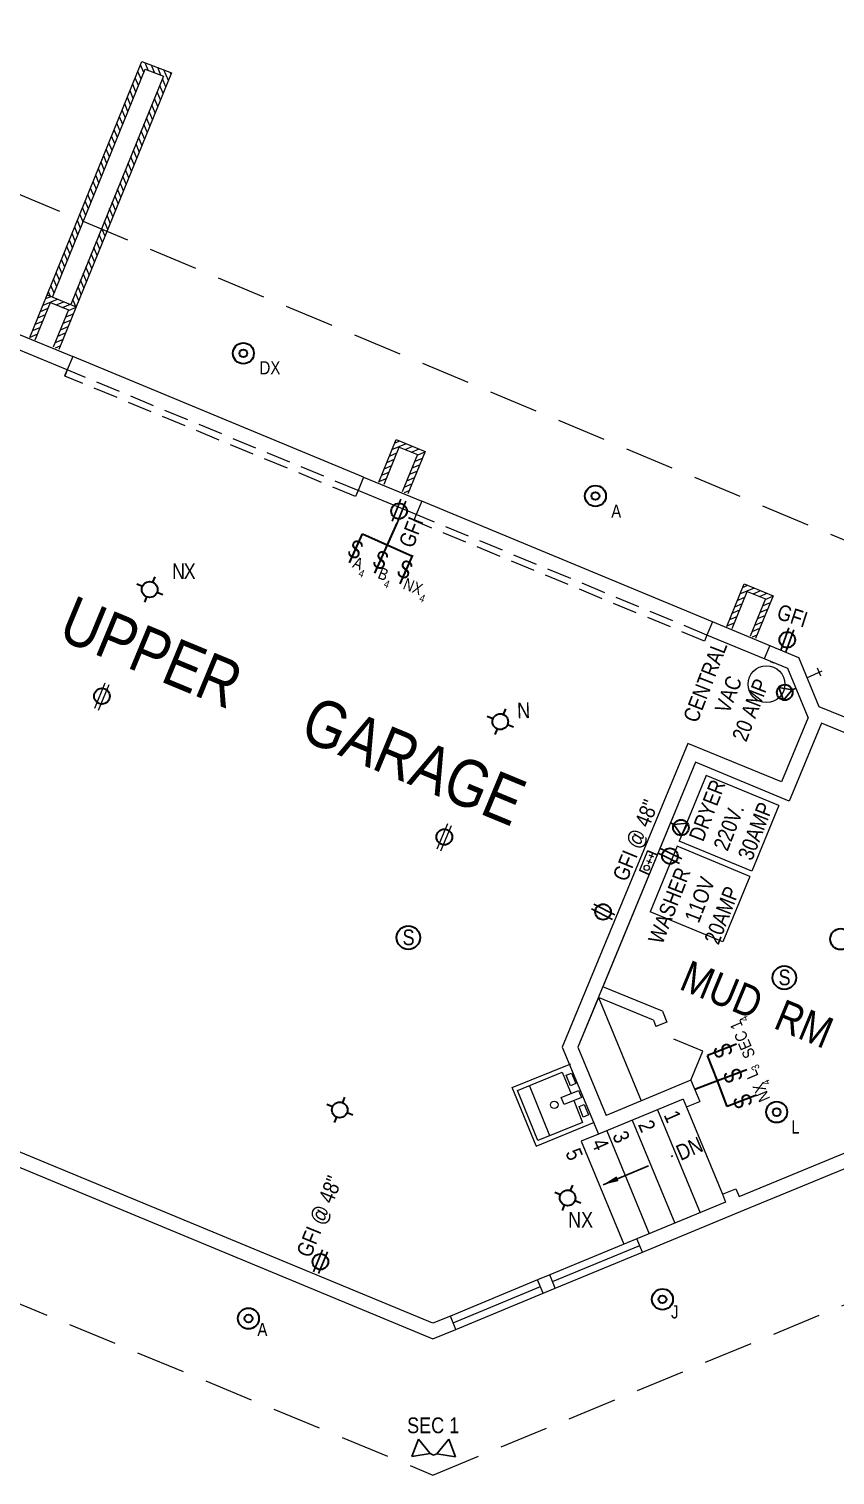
# Model space of a CAD drawing. Header units: inches. Extents: x 2775 to 14269, y 3098 to 7295.
# Drawn here: x 12270 to 12578, y 3803 to 4355 of the extents above; entities that cross this region are included whole.
import ezdxf

# ---------------------------------------------------------------- set-up
doc = ezdxf.new("R2010")
doc.units = ezdxf.units.IN
doc.header["$LTSCALE"] = 0.5
doc.header["$MEASUREMENT"] = 0
doc.linetypes.add('HIDDEN', pattern=[0.375, 0.25, -0.125])
for name, color, linetype, lineweight in [('APPLIANCES', 250, 'CONTINUOUS', 9), ('ELEC', 6, 'CONTINUOUS', 30), ('FOUNDATION', 250, 'CONTINUOUS', 9), ('INT WALLS', 250, 'CONTINUOUS', 9), ('MASONRY', 250, 'HIDDEN', 9), ('MILLWORK', 250, 'CONTINUOUS', 20), ('PLUMBING', 250, 'CONTINUOUS', 20), ('ROOFLINE', 250, 'HIDDEN', 9), ('ROOM TEXT', 252, 'CONTINUOUS', 20), ('WALLS', 250, 'CONTINUOUS', 9), ('WINDOWS', 250, 'CONTINUOUS', 9)]:
    doc.layers.add(name, color=color, linetype=linetype, lineweight=lineweight)
for name, color, linetype in [('ELECTRICAL', 1, 'CONTINUOUS'), ('LLPLUMBING', 250, 'CONTINUOUS'), ('STAIRS', 250, 'CONTINUOUS')]:
    doc.layers.add(name, color=color, linetype=linetype)
doc.styles.add('ARCHENT', font='technical.ttf', dxfattribs={"height": 6})
doc.styles.add('ARCHENTLTD', font='technical.ttf', dxfattribs={"height": 6})
doc.dimstyles.new('ARCHENTLTD', dxfattribs={"dimtxt": 12, "dimasz": 6, "dimexe": 9, "dimexo": 3, "dimgap": 1, "dimtad": 0, "dimdec": 4, "dimzin": 1, "dimdsep": 46, "dimlunit": 4, "dimtxsty": 'ARCHENT', "dimcen": 6, "dimaunit": 1, "dimadec": 5, "dimazin": 0, "dimtfac": 1, "dimtdec": 4, "dimtofl": 0, "dimtmove": 0, "dimatfit": 3, "dimfxl": 0, "dimfrac": 2, "dimtolj": 1, "dimtzin": 0, "dimarcsym": 0})

msp = doc.modelspace()

# ---------------------------------------------------------------- hatches: boundary and pattern name
at = {"layer": 'MASONRY', "linetype": 'Continuous', "lineweight": 9, "ltscale": 150}
h = msp.add_hatch(dxfattribs=at)
h.set_pattern_fill('ANSI31', color=256, scale=15, angle=67.5, style=0)
h.paths.add_polyline_path([(12314.63, 4339.49), (12321.62, 4336.83), (12297.91, 4278.53), (12300.05, 4277.64), (12324.63, 4338.09), (12313.37, 4342.37), (12288.97, 4282.28), (12291.04, 4281.41)])
h = msp.add_hatch(dxfattribs=at)
h.set_pattern_fill('ANSI31', color=256, scale=15, angle=67.5, style=0)
h.paths.add_polyline_path([(12291.04, 4281.41), (12288.97, 4282.28), (12277.25, 4253.44), (12279.33, 4252.58)])
h.paths.add_polyline_path([(12300.05, 4277.64), (12297.91, 4278.53), (12286.21, 4249.75), (12288.35, 4248.87)])
at = {"layer": 'MASONRY', "lineweight": 9, "ltscale": 75}
h = msp.add_hatch(dxfattribs=at)
h.set_pattern_fill('ANSI31', color=256, scale=15, angle=22.5, style=0)
h.set_pattern_definition([(202.555994, (5325.9972, 16094.8398), (-0.719224, 1.73157207), [])])
h.paths.add_polyline_path([(12272.89, 4236.71), (12270.46, 4236.71), (12277.25, 4253.44), (12288.35, 4248.87), (12281.48, 4232.17), (12279.76, 4233.89), (12285.41, 4247.65), (12278.48, 4250.5)])
h = msp.add_hatch(dxfattribs=at)
h.set_pattern_fill('ANSI31', color=256, scale=15, angle=22.5, style=0)
h.set_pattern_definition([(202.555994, (5459.0248, 16039.7), (-0.719224, 1.73157207), [])])
h.paths.add_polyline_path([(12405.91, 4181.57), (12403.49, 4181.57), (12410.28, 4198.3), (12421.38, 4193.73), (12414.51, 4177.03), (12412.79, 4178.75), (12418.44, 4192.51), (12411.51, 4195.36)])
h = msp.add_hatch(dxfattribs=at)
h.set_pattern_fill('ANSI31', color=256, scale=15, angle=22.5, style=0)
h.set_pattern_definition([(202.555994, (5591.6893, 15984.6607), (-0.719224, 1.73157207), [])])
h.paths.add_polyline_path([(12538.58, 4126.54), (12536.15, 4126.53), (12542.94, 4143.26), (12554.04, 4138.69), (12547.18, 4121.99), (12545.45, 4123.72), (12551.11, 4137.47), (12544.18, 4140.32)])

# ---------------------------------------------------------------- linework, layer by layer
at = {"layer": 'APPLIANCES', "ltscale": 50}
for p, q in [((12528.53, 4070.11), (12518.25, 4045.14)), ((12556.25, 4058.62), (12545.96, 4033.65)), ((12517.41, 4043.15), (12507.13, 4018.18)), ((12545.13, 4031.66), (12534.84, 4006.69))]:
    msp.add_line(p, q, dxfattribs=at)
at = {"layer": 'ELEC', "color": 1, "linetype": 'Continuous', "ltscale": 0.75}
for p, q in [((12402.15, 4147.22), (12410.7, 4166.4)), ((12392.54, 4151.28), (12397.42, 4162.24)), ((12532.79, 3953.65), (12524.2, 3950.36))]:
    msp.add_line(p, q, dxfattribs=at)
at = {"layer": 'ELEC', "color": 1, "linetype": 'Continuous', "lineweight": 30, "ltscale": 25}
for p, q in [((12397.42, 4162.24), (12416.48, 4153.75)), ((12532.79, 3953.65), (12529.06, 3963.4)), ((12536.52, 3943.9), (12532.79, 3953.65))]:
    msp.add_line(p, q, dxfattribs=at)
at = {"layer": 'ELEC', "color": 3, "linetype": 'Continuous', "ltscale": 0.75}
for p, q in [((12411.77, 4143.16), (12416.65, 4154.11)), ((12540.07, 3967.61), (12529.06, 3963.4)), ((12543.99, 3957.94), (12532.79, 3953.65)), ((12547.72, 3948.19), (12536.52, 3943.9))]:
    msp.add_line(p, q, dxfattribs=at)
at = {"layer": 'ELEC', "color": 3, "linetype": 'Continuous', "ltscale": 150}
for p, q in [((12313.55, 4142.19), (12311.38, 4143.08)), ((12318.32, 4145.9), (12317.47, 4143.83)), ((12315.17, 4138.29), (12314.31, 4136.2)), ((12321.33, 4138.97), (12319.09, 4139.9)), ((12386.02, 3943.75), (12383.85, 3944.64)), ((12389.93, 3945.36), (12390.79, 3947.45)), ((12386.78, 3937.75), (12387.63, 3939.82)), ((12393.8, 3940.53), (12391.56, 3941.46)), ((12472.91, 3910.19), (12470.74, 3911.09)), ((12476.82, 3911.8), (12477.68, 3913.89)), ((12473.67, 3904.19), (12474.53, 3906.26)), ((12480.69, 3906.97), (12478.45, 3907.9))]:
    msp.add_line(p, q, dxfattribs=at)
at = {"layer": 'ELEC', "color": 3, "linetype": 'Continuous', "lineweight": 9, "ltscale": 150}
for p, q in [((12295.39, 4095.79), (12299.4, 4105.49)), ((12296.84, 4095.09), (12300.85, 4104.79)), ((12425.93, 4042.1), (12429.94, 4051.8)), ((12427.38, 4041.4), (12431.39, 4051.09))]:
    msp.add_line(p, q, dxfattribs=at)
at = {"layer": 'ELEC', "color": 7, "linetype": 'Continuous', "ltscale": 150}
for p, q in [((12447.21, 4091.78), (12445.05, 4092.68)), ((12451.99, 4095.49), (12451.13, 4093.42)), ((12448.84, 4087.88), (12447.98, 4085.8)), ((12454.99, 4088.56), (12452.76, 4089.49))]:
    msp.add_line(p, q, dxfattribs=at)
at = {"layer": 'ELEC', "color": 4, "linetype": 'Continuous', "ltscale": 7.5}
for centre in [(12352.05, 4231.11), (12486.27, 4176.71), (12511.83, 3870.37), (12353.99, 3863.05)]:
    msp.add_circle(centre, 4, dxfattribs=at)
at = {"layer": 'ELEC', "color": 3, "linetype": 'Continuous'}
for centre in [(12352.05, 4231.11), (12555.37, 3941.76)]:
    msp.add_circle(centre, 1.5, dxfattribs=at)
at = {"layer": 'ELEC', "color": 4, "linetype": 'Continuous'}
for centre in [(12486.27, 4176.71), (12511.83, 3870.37), (12353.99, 3863.05)]:
    msp.add_circle(centre, 1.5, dxfattribs=at)
at = {"layer": 'ELEC', "color": 3, "linetype": 'Continuous', "ltscale": 7.5}
for centre in [(12316.32, 4141.06), (12388.78, 3942.59), (12475.67, 3909.03)]:
    msp.add_circle(centre, 3, dxfattribs=at)
at = {"layer": 'ELEC', "color": 3, "linetype": 'Continuous', "lineweight": 30, "ltscale": 7.5}
for centre in [(12298.12, 4100.38), (12428.66, 4046.68)]:
    msp.add_circle(centre, 3, dxfattribs=at)
at = {"layer": 'ELEC', "color": 7, "linetype": 'Continuous', "ltscale": 7.5}
msp.add_circle((12449.99, 4090.65), 3, dxfattribs=at)
at = {"layer": 'ELEC', "color": 6, "linetype": 'Continuous', "lineweight": 30, "ltscale": 7.5}
for centre in [(12579.77, 4007.72), (12555.37, 3941.76)]:
    msp.add_circle(centre, 4, dxfattribs=at)
at = {"layer": 'ELECTRICAL', "color": 1, "linetype": 'Continuous', "ltscale": 0.75}
for p, q in [((12408.83, 4167.13), (12412.14, 4175.5)), ((12410.7, 4166.4), (12414, 4174.77)), ((12556.94, 4117.96), (12560.05, 4126.41)), ((12558.82, 4117.27), (12561.92, 4125.72)), ((12561.26, 4102.83), (12556.2, 4103.74)), ((12556.2, 4103.74), (12557.95, 4098.86)), ((12562.6, 4103.33), (12561.26, 4102.83)), ((12561.26, 4102.83), (12557.95, 4098.86)), ((12514.87, 4052.09), (12516.17, 4051.49)), ((12516.17, 4051.49), (12521.32, 4051.96)), ((12516.17, 4051.49), (12519.11, 4047.27)), ((12519.11, 4047.27), (12521.32, 4051.96)), ((12518.27, 4036.5), (12510.21, 4040.5)), ((12519.16, 4038.29), (12511.1, 4042.29)), ((12493.67, 4017.01), (12485.61, 4021.01)), ((12492.78, 4015.21), (12484.72, 4019.22)), ((12378.83, 3880.91), (12382.24, 3889.25)), ((12380.69, 3880.15), (12384.09, 3888.49))]:
    msp.add_line(p, q, dxfattribs=at)
at = {"layer": 'ELECTRICAL', "color": 1, "linetype": 'Continuous', "ltscale": 0.375}
for p, q in [((12561.26, 4102.83), (12556.2, 4103.74)), ((12556.2, 4103.74), (12557.95, 4098.86)), ((12557.95, 4098.86), (12561.26, 4102.83)), ((12521.32, 4051.96), (12516.17, 4051.49)), ((12516.17, 4051.49), (12519.11, 4047.27)), ((12519.11, 4047.27), (12521.32, 4051.96))]:
    msp.add_line(p, q, dxfattribs=at)
at = {"layer": 'ELECTRICAL', "color": 3, "linetype": 'Continuous', "ltscale": 0.375}
for p, q in [((12416.22, 3810.39), (12418.82, 3817.07)), ((12418.82, 3817.07), (12423.28, 3811.53)), ((12425.87, 3811.44), (12430.34, 3817.03)), ((12430.34, 3817.03), (12432.91, 3810.34)), ((12423.28, 3811.53), (12416.22, 3810.39)), ((12432.91, 3810.34), (12425.87, 3811.44))]:
    msp.add_line(p, q, dxfattribs=at)
at = {"layer": 'ELECTRICAL', "color": 3, "linetype": 'Continuous', "ltscale": 0.75}
for q in [(12423.28, 3811.53), (12425.87, 3811.44)]:
    msp.add_line((12424.56, 3810.89), q, dxfattribs=at)
at = {"layer": 'ELECTRICAL', "color": 1, "linetype": 'Continuous', "lineweight": 30, "ltscale": 0.75}
for centre in [(12411.4, 4170.96), (12559.42, 4121.85), (12558.46, 4101.8), (12518.88, 4050.25), (12514.68, 4039.38), (12489.19, 4018.1), (12381.44, 3884.71)]:
    msp.add_circle(centre, 2.98, dxfattribs=at)
at = {"layer": 'ELECTRICAL', "color": 3, "linetype": 'Continuous', "lineweight": 30, "ltscale": 0.75}
for centre in [(12414.95, 4008.3), (12558.3, 3993.02)]:
    msp.add_circle(centre, 4.48, dxfattribs=at)
at = {"layer": 'ELECTRICAL', "color": 1, "linetype": 'Continuous', "ltscale": 0.75}
for points in [[(12561.26, 4102.83), (12556.2, 4103.74), (12557.95, 4098.86), (12561.26, 4102.83)], [(12516.17, 4051.49), (12519.11, 4047.27), (12521.32, 4051.96), (12516.17, 4051.49)]]:
    msp.add_solid(points, dxfattribs=at)
at = {"layer": 'FOUNDATION', "lineweight": 9, "ltscale": 1.5}
for p, q in [((12279.33, 4252.58), (12314.63, 4339.49)), ((12321.62, 4336.83), (12286.21, 4249.75)), ((12314.63, 4339.49), (12321.62, 4336.83))]:
    msp.add_line(p, q, dxfattribs=at)
at = {"layer": 'FOUNDATION', "lineweight": 9, "ltscale": 50}
msp.add_line((12397.88, 4183.9), (12287.02, 4229.85), dxfattribs=at)
at = {"layer": 'FOUNDATION', "lineweight": 20, "ltscale": 75}
for p, q in [((12284.87, 4224.79), (12283.91, 4222.48)), ((12284.92, 4224.77), (12283.96, 4222.46)), ((12395.77, 4178.82), (12394.81, 4176.51)), ((12417.94, 4169.63), (12416.99, 4167.32)), ((12528.8, 4123.68), (12527.84, 4121.37))]:
    msp.add_line(p, q, dxfattribs=at)
at = {"layer": 'FOUNDATION', "linetype": 'HIDDEN', "lineweight": 9, "ltscale": 75}
for p, q in [((12395.77, 4178.82), (12284.92, 4224.77)), ((12394.81, 4176.51), (12283.96, 4222.46)), ((12528.8, 4123.68), (12417.94, 4169.63)), ((12527.84, 4121.37), (12416.99, 4167.32))]:
    msp.add_line(p, q, dxfattribs=at)
at = {"layer": 'FOUNDATION', "lineweight": 20, "ltscale": 50}
msp.add_line((12530.91, 4128.76), (12420.05, 4174.71), dxfattribs=at)
at = {"layer": 'INT WALLS', "ltscale": 75}
for p, q in [((12511.8, 3980.22), (12489.12, 3989.56)), ((12508.35, 3976.77), (12487.4, 3985.4)), ((12527.28, 3964.97), (12516.19, 3969.56)), ((12522.68, 3953.88), (12527.28, 3964.97))]:
    msp.add_line(p, q, dxfattribs=at)
at = {"layer": 'INT WALLS', "linetype": 'Continuous', "ltscale": 25}
for p, q in [((12508.35, 3976.77), (12509.36, 3974.34)), ((12511.8, 3980.22), (12513.52, 3976.06))]:
    msp.add_line(p, q, dxfattribs=at)
at = {"layer": 'INT WALLS', "ltscale": 50}
msp.add_line((12513.52, 3976.06), (12509.36, 3974.34), dxfattribs=at)
at = {"layer": 'LLPLUMBING', "linetype": 'Continuous', "lineweight": 9, "ltscale": 25}
for p, q in [((12566.83, 4107.31), (12572.68, 4110.04)), ((12572.24, 4107.94, 44589.53), (12570.99, 4111.03, 44589.53))]:
    msp.add_line(p, q, dxfattribs=at)
at = {"layer": 'LLPLUMBING', "linetype": 'Continuous', "lineweight": 20, "ltscale": 175}
msp.add_line((12506.1, 4041.37), (12503.1, 4033.95), dxfattribs=at)
at = {"layer": 'LLPLUMBING', "linetype": 'Continuous', "lineweight": 9, "ltscale": 175}
for p, q in [((12507.73, 4036.87), (12505.87, 4037.62)), ((12507.17, 4038.17), (12506.43, 4036.32)), ((12508.58, 4039.03), (12506.72, 4039.77)), ((12508.02, 4040.33), (12507.27, 4038.47))]:
    msp.add_line(p, q, dxfattribs=at)
at = {"layer": 'LLPLUMBING', "linetype": 'Continuous', "ltscale": 175}
for p, q in [((12509.85, 4039.82), (12506.1, 4041.37)), ((12506.8, 4032.43), (12503.1, 4033.96))]:
    msp.add_line(p, q, dxfattribs=at)
at = {"layer": 'LLPLUMBING', "linetype": 'Continuous', "lineweight": 9, "ltscale": 175}
msp.add_circle((12505.83, 4034.91), 1, dxfattribs=at)
at = {"layer": 'MASONRY', "linetype": 'Continuous', "lineweight": 9, "ltscale": 1.5}
for p, q in [((12277.25, 4253.44), (12313.37, 4342.37)), ((12313.37, 4342.37), (12324.63, 4338.09)), ((12324.63, 4338.09), (12288.35, 4248.87))]:
    msp.add_line(p, q, dxfattribs=at)
at = {"layer": 'MASONRY', "linetype": 'Continuous', "ltscale": 1.5}
for p, q in [((12270.65, 4237.17), (12277.25, 4253.44)), ((12277.25, 4253.44), (12288.35, 4248.87)), ((12288.35, 4248.87), (12281.66, 4232.61)), ((12403.67, 4182.04), (12410.28, 4198.3)), ((12410.28, 4198.3), (12421.38, 4193.73)), ((12421.38, 4193.73), (12414.69, 4177.47)), ((12536.34, 4126.99), (12542.94, 4143.26)), ((12542.94, 4143.26), (12554.04, 4138.69)), ((12554.04, 4138.69), (12547.35, 4122.42))]:
    msp.add_line(p, q, dxfattribs=at)
at = {"layer": 'MILLWORK', "ltscale": 75}
for p, q in [((12556.25, 4058.62), (12528.53, 4070.11)), ((12545.13, 4031.66), (12517.41, 4043.15)), ((12545.96, 4033.65), (12518.25, 4045.14)), ((12534.84, 4006.69), (12507.13, 4018.18))]:
    msp.add_line(p, q, dxfattribs=at)
at = {"layer": 'MILLWORK', "ltscale": 50}
msp.add_line((12487.4, 3985.4), (12503.74, 3946.04), dxfattribs=at)
at = {"layer": 'PLUMBING', "linetype": 'Continuous', "lineweight": 9, "ltscale": 0.25}
for p, q in [((12454.59, 3951.12), (12476.87, 3960.17)), ((12456.6, 3950.04), (12473.62, 3956.95)), ((12473.62, 3956.95), (12476.97, 3948.7)), ((12463.64, 3928.84), (12454.59, 3951.12)), ((12464.36, 3930.93), (12456.6, 3950.04)), ((12468.86, 3932.76), (12461.1, 3951.86)), ((12478.01, 3946.14), (12481.38, 3937.85)), ((12463.66, 3928.81), (12485.94, 3937.86)), ((12481.38, 3937.85), (12464.36, 3930.93))]:
    msp.add_line(p, q, dxfattribs=at)
at = {"layer": 'PLUMBING', "lineweight": 9, "ltscale": 12}
for points in [[(12475.17, 3955.79), (12477.16, 3956.6), (12478.77, 3952.62), (12476.78, 3951.82)], [(12473.22, 3947.28), (12479.85, 3949.97), (12480.93, 3947.32), (12474.3, 3944.63)], [(12480.02, 3943.86), (12482.01, 3944.67), (12483.62, 3940.69), (12481.63, 3939.88)]]:
    msp.add_lwpolyline(points, close=True, dxfattribs=at)
at = {"layer": 'PLUMBING', "linetype": 'Continuous', "lineweight": 9, "ltscale": 0.25}
for centre, radius in [((12551.48, 4104.93), 7), ((12470.58, 3944.53), 1.43)]:
    msp.add_circle(centre, radius, dxfattribs=at)
at = {"layer": 'ROOFLINE', "linetype": 'HIDDEN', "ltscale": 150}
for p, q in [((12593.36, 4154.73), (12115.85, 4354.82)), ((12207.79, 3893.09), (12424.32, 3803.34)), ((12424.32, 3803.34), (12597.86, 3875.14))]:
    msp.add_line(p, q, dxfattribs=at)
at = {"layer": 'STAIRS', "lineweight": 9, "ltscale": 75}
msp.add_line((12520.94, 3943.69), (12534.71, 3910.43), dxfattribs=at)
at = {"layer": 'STAIRS', "linetype": 'Continuous', "lineweight": 9, "ltscale": 25}
for p, q in [((12500.27, 3938.65), (12516.5, 3899.38)), ((12509.98, 3942.66), (12526.2, 3903.39)), ((12490.57, 3934.63), (12506.8, 3895.36)), ((12480.86, 3930.63), (12497.1, 3891.35))]:
    msp.add_line(p, q, dxfattribs=at)
at = {"layer": 'STAIRS', "linetype": 'Continuous', "lineweight": 9, "ltscale": 50}
msp.add_line((12487.41, 3933.32), (12480.86, 3930.63), dxfattribs=at)
at = {"layer": 'WALLS', "ltscale": 1.5}
for p, q in [((12272.72, 4236.31), (12278.48, 4250.5)), ((12278.48, 4250.5), (12285.41, 4247.65)), ((12285.36, 4247.67), (12279.58, 4233.47)), ((12405.75, 4181.17), (12411.51, 4195.36)), ((12411.51, 4195.36), (12418.44, 4192.51)), ((12418.44, 4192.51), (12412.61, 4178.33)), ((12538.41, 4126.13), (12544.18, 4140.32)), ((12544.18, 4140.32), (12551.11, 4137.47)), ((12551.11, 4137.47), (12545.28, 4123.29))]:
    msp.add_line(p, q, dxfattribs=at)
at = {"layer": 'WALLS', "ltscale": 75}
for p, q in [((12264.85, 4239.04), (12287.02, 4229.85)), ((12287.02, 4229.85), (12284.92, 4224.77)), ((12287.02, 4229.85), (12284.92, 4224.76)), ((12397.88, 4183.9), (12395.77, 4178.82)), ((12397.88, 4183.9), (12420.05, 4174.71)), ((12420.05, 4174.71), (12417.94, 4169.63)), ((12530.9, 4128.76), (12528.8, 4123.68)), ((12563.86, 4115), (12530.91, 4128.76)), ((12552.71, 4119.66), (12550.61, 4114.58)), ((12207.76, 3945.07), (12424.33, 3855.3)), ((12520.95, 3943.71), (12526.02, 3945.8)), ((12534.68, 3910.43), (12539.77, 3912.53)), ((12534.68, 3910.43), (12535.92, 3907.44)), ((12504.22, 3888.35), (12543.11, 3904.43)), ((12504.22, 3888.36), (12502.11, 3893.44)), ((12466.33, 3872.68), (12464.23, 3877.76)), ((12470.95, 3874.59), (12468.85, 3879.67)), ((12466.34, 3872.67), (12470.96, 3874.59)), ((12433.07, 3858.91), (12430.97, 3863.99)), ((12424.33, 3855.3), (12433.07, 3858.91))]:
    msp.add_line(p, q, dxfattribs=at)
at = {"layer": 'WALLS', "ltscale": 50}
for p, q in [((12284.92, 4224.77), (12262.74, 4233.96)), ((12417.94, 4169.63), (12395.77, 4178.82)), ((12559.6, 4110.91), (12528.8, 4123.68)), ((12521.44, 4082.36), (12473.65, 3966.47)), ((12516.67, 4056.45), (12489.12, 3989.56)), ((12487.4, 3985.4), (12479.6, 3966.47)), ((12473.65, 3966.47), (12487.41, 3933.32)), ((12479.6, 3966.47), (12490.38, 3940.51)), ((12424.34, 3861.25), (12207.76, 3951.02)), ((12522.68, 3953.88), (12490.38, 3940.51)), ((12519.7, 3946.69), (12487.41, 3933.32)), ((12535.92, 3907.44), (12502.11, 3893.44)), ((12468.85, 3879.67), (12464.23, 3877.76)), ((12430.97, 3863.99), (12424.34, 3861.25))]:
    msp.add_line(p, q, dxfattribs=at)
at = {"layer": 'WALLS', "lineweight": 9, "ltscale": 50}
for p, q in [((12555, 4118.7), (12556.39, 4118.13)), ((12552.9, 4113.61), (12554.29, 4113.04))]:
    msp.add_line(p, q, dxfattribs=at)
at = {"layer": 'WALLS', "color": 250, "ltscale": 75}
for p, q in [((12571.57, 4096.36), (12563.82, 4115.12)), ((12541.01, 3909.52), (12593.05, 3931.08)), ((12543.11, 3904.43), (12593.71, 3925.4))]:
    msp.add_line(p, q, dxfattribs=at)
at = {"layer": 'WALLS', "color": 250, "ltscale": 50}
for p, q in [((12567.35, 4092.18), (12559.6, 4110.91)), ((12788.94, 4006.59), (12571.57, 4096.36)), ((12788.98, 4000.62), (12572.42, 4090.06)), ((12539.77, 3912.53), (12541.01, 3909.52))]:
    msp.add_line(p, q, dxfattribs=at)
at = {"layer": 'WALLS', "color": 250, "linetype": 'Continuous', "lineweight": 9, "ltscale": 40}
for p, q in [((12567.35, 4092.19), (12557.2, 4067.72)), ((12572.42, 4090.07), (12560.11, 4060.37))]:
    msp.add_line(p, q, dxfattribs=at)
at = {"layer": 'WALLS', "color": 250, "lineweight": 9, "ltscale": 75}
for p, q in [((12557.2, 4067.72), (12521.44, 4082.36)), ((12560.11, 4060.37), (12524.43, 4075.17))]:
    msp.add_line(p, q, dxfattribs=at)
at = {"layer": 'WALLS', "color": 250, "lineweight": 9, "ltscale": 50}
msp.add_line((12524.37, 4075.19), (12479.6, 3966.48), dxfattribs=at)
at = {"layer": 'WALLS', "linetype": 'Continuous', "ltscale": 25}
msp.add_line((12522.68, 3953.88), (12526.02, 3945.8), dxfattribs=at)
at = {"layer": 'WALLS', "ltscale": 25}
msp.add_line((12519.7, 3946.69), (12520.94, 3943.7), dxfattribs=at)
at = {"layer": 'WALLS', "lineweight": 20, "ltscale": 50}
for p, q in [((12502.11, 3893.44), (12468.85, 3879.67)), ((12464.23, 3877.76), (12430.97, 3863.99))]:
    msp.add_line(p, q, dxfattribs=at)
at = {"layer": 'WALLS', "lineweight": 20, "ltscale": 75}
for p, q in [((12470.96, 3874.59), (12504.22, 3888.35)), ((12433.07, 3858.91), (12466.34, 3872.67))]:
    msp.add_line(p, q, dxfattribs=at)
at = {"layer": 'WINDOWS', "lineweight": 9, "ltscale": 75}
for p, q in [((12469.9, 3877.13), (12503.17, 3890.9)), ((12432.02, 3861.45), (12465.28, 3875.22))]:
    msp.add_line(p, q, dxfattribs=at)

# ---------------------------------------------------------------- texts
at = {"layer": 'ELEC', "color": 1, "linetype": 'Continuous', "ltscale": 0.75, "char_height": 6.75, "width": 5.5312, "attachment_point": 7, "rotation": 335.9861, "style": 'ARCHENT'}
for insert in [(12391.06, 4154.25), (12400.68, 4150.19)]:
    msp.add_mtext('S', dxfattribs=dict(at, insert=insert))
at = {"layer": 'ELEC', "color": 3, "linetype": 'Continuous', "ltscale": 0.75, "char_height": 6.75, "style": 'ARCHENT'}
for insert, width, attachment_point, rotation in [((12409.92, 4146.6), 5.5312, 7, 335.9861), ((12530.81, 3966.31), 5.5312, 3, 110.9606), ((12534.63, 3956.77), 4.8708, 3, 110.9606), ((12538.36, 3947.03), 4.8708, 3, 110.9606)]:
    msp.add_mtext('S', dxfattribs=dict(at, insert=insert, width=width, attachment_point=attachment_point, rotation=rotation))
at = {"layer": 'ELECTRICAL', "color": 3, "linetype": 'Continuous', "ltscale": 0.375, "attachment_point": 1, "style": 'ARCHENT'}
for s, insert, char_height, width in [('DX', (12358.2, 4228.12), 5, 26.5), ('S', (12412.75, 4011.4), 6, 6.875), ('S', (12556.1, 3996.12), 6, 6.875), ('L', (12560.94, 3938.56), 5, 26.5), ('SEC 1', (12414.47, 3825.31), 6, 26.5)]:
    msp.add_mtext(s, dxfattribs=dict(at, insert=insert, char_height=char_height, width=width))
at = {"layer": 'ELECTRICAL', "color": 7, "linetype": 'Continuous', "ltscale": 0.375, "char_height": 5, "width": 26.5, "attachment_point": 1, "style": 'ARCHENT'}
for s, insert in [('A', (12492.3, 4173.38)), ('J', (12515.12, 3868.07)), ('A', (12357.4, 3861.37))]:
    msp.add_mtext(s, dxfattribs=dict(at, insert=insert))
at = {"layer": 'ELECTRICAL', "color": 1, "linetype": 'Continuous', "ltscale": 0.75, "insert": (12411.11, 4158.66), "char_height": 6, "width": 12.375, "attachment_point": 1, "rotation": 68.4885, "style": 'ARCHENT'}
msp.add_mtext('GFI', dxfattribs=at)
at = {"layer": 'ELECTRICAL', "color": 1, "linetype": 'Continuous', "ltscale": 0.375, "width": 19.875, "attachment_point": 1, "rotation": 338.3444, "style": 'ARCHENT'}
for s, insert, char_height in [('A', (12395.02, 4153.74), 4.5), ('4', (12396.77, 4148.93), 3), ('B', (12404.64, 4149.67), 4.5), ('4', (12406.39, 4144.87), 3)]:
    msp.add_mtext(s, dxfattribs=dict(at, insert=insert, char_height=char_height))
at = {"layer": 'ELECTRICAL', "color": 3, "linetype": 'Continuous', "ltscale": 0.375, "style": 'ARCHENT'}
for s, insert, char_height, width, attachment_point, rotation in [('N', (12324.86, 4144.99), 6, 7, 7, 0.0694), ('NX', (12414.25, 4145.61), 4.5, 19.875, 1, 338.3444), ('4', (12419.91, 4139.46), 3, 19.875, 1, 338.3444), ('SEC 1', (12543.22, 3961.73), 4.5, 19.875, 1, 113.3444), ('4', (12541.93, 3975.83), 3, 19.875, 1, 113.3444), ('3', (12546.23, 3957.33), 3, 19.875, 1, 113.3444), ('L', (12544.43, 3953.85), 4.5, 19.875, 1, 113.3444), ('4', (12550.3, 3951.56), 3, 19.875, 1, 113.3444), ('NX', (12548.84, 3945.11), 4.5, 19.875, 1, 113.3444)]:
    msp.add_mtext(s, dxfattribs=dict(at, insert=insert, char_height=char_height, width=width, attachment_point=attachment_point, rotation=rotation))
at = {"layer": 'ELECTRICAL', "color": 3, "linetype": 'Continuous', "ltscale": 0.375, "char_height": 6, "attachment_point": 1, "style": 'ARCHENT'}
for s, insert in [('X', (12329.29, 4151)), ('NX', (12475.84, 3903.69))]:
    msp.add_mtext(s, dxfattribs=dict(at, insert=insert))
at = {"layer": 'ELECTRICAL', "color": 1, "linetype": 'Continuous', "ltscale": 0.75, "char_height": 6, "attachment_point": 1, "style": 'ARCHENT'}
for s, insert, rotation in [('GFI ', (12556.85, 4135.68), 342.0944), ('GFI @ 48"', (12492.65, 4031.57), 67.8042), ('GFI @ 48"', (12372.08, 3888.13), 67.8042)]:
    msp.add_mtext(s, dxfattribs=dict(at, insert=insert, rotation=rotation))
at = {"layer": 'ELECTRICAL', "color": 1, "linetype": 'Continuous', "ltscale": 0.375, "char_height": 6, "rotation": 68.8211, "style": 'ARCHENT'}
for s, insert, attachment_point in [('CENTRAL\\P    VAC\\P20 AMP', (12519.51, 4092.02), 1), ('DRYER\\P220V.\\P30AMP', (12521.73, 4046.72), 1), ('WASHER\\P11OV\\P20AMP', (12517.08, 4035.65), 3)]:
    msp.add_mtext(s, dxfattribs=dict(at, insert=insert, attachment_point=attachment_point))
at = {"layer": 'ELECTRICAL', "color": 7, "linetype": 'Continuous', "ltscale": 0.375, "insert": (12456.52, 4091.85), "char_height": 6, "width": 7, "attachment_point": 7, "rotation": 2.0255, "style": 'ARCHENT'}
msp.add_mtext('N', dxfattribs=at)
at = {"layer": 'ROOFLINE', "lineweight": 20, "ltscale": 150, "char_height": 6, "width": 14.1875, "attachment_point": 1, "style": 'ARCHENTLTD'}
for s, insert, rotation in [('2', (12507.91, 3939.4), 293.6091), ('1', (12517.7, 3943.05), 293.6091), ('3', (12498.11, 3935.26), 293.6091), ('DN', (12516.37, 3928.61), 23.6116), ('5', (12480.2, 3928.63), 293.6091), ('4', (12490.14, 3932.44), 293.6091)]:
    msp.add_mtext(s, dxfattribs=dict(at, insert=insert, rotation=rotation))
at = {"layer": 'ROOM TEXT', "width": 271, "attachment_point": 1, "rotation": 337.5, "style": 'ARCHENTLTD'}
for s, insert, char_height in [('UPPER     GARAGE ', (12287.64, 4139.06, -1373.14), 18), ('MUD  RM', (12522.33, 3999.95, -1373.14), 12)]:
    msp.add_mtext(s, dxfattribs=dict(at, insert=insert, char_height=char_height))

# ---------------------------------------------------------------- leaders
at = {"layer": 'ROOFLINE', "lineweight": 20, "ltscale": 150}
msp.add_leader([(12489.18, 3914.07), (12515.74, 3925.14)], dimstyle='ARCHENTLTD', override={"dimgap": 1, "dimtad": 0}, dxfattribs=at)

doc.saveas('drawing.dxf')
